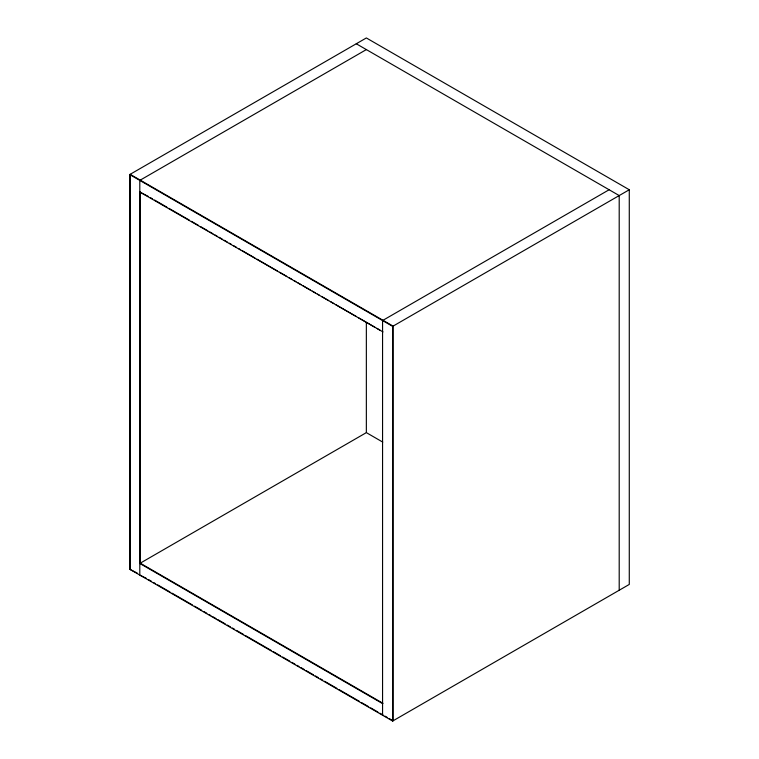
<?xml version="1.0" encoding="UTF-8"?>
<svg xmlns="http://www.w3.org/2000/svg" width="759" height="759" viewBox="0 0 759 759"><rect width="100%" height="100%" fill="white"/><g stroke="black" fill="none" stroke-linecap="round" stroke-linejoin="round"><path stroke-width="1.14" d="M129.723 174.57L366.35 37.95L629.277 189.75L629.277 584.43L392.65 721.05L129.723 569.25L129.723 174.57L392.65 326.37L629.277 189.75M366.35 49.591L139.798 180.386L139.798 575.066L146.383 578.367M609.126 189.75L382.564 320.545L382.564 715.234L383.01 714.978L379.936 713.204M383.01 331.93L139.798 192.027L148.432 196.505M129.723 569.25L137.218 573.073M356.275 43.766L619.202 195.566L619.202 590.246M150.481 197.691L152.531 198.867M154.58 200.053L166.866 207.15M168.915 208.336L189.408 220.157M191.458 221.343L198.621 225.48M200.67 226.666L207.843 230.802M209.892 231.988L212.966 233.763M215.015 234.948L217.065 236.125M219.114 237.311L222.188 239.085M224.237 240.271L227.311 242.045M229.351 243.222L231.4 244.407M233.449 245.593L236.523 247.368M238.573 248.544L240.622 249.73M242.671 250.916L254.967 258.013M257.016 259.189L277.5 271.02M279.549 272.206L286.722 276.342M288.771 277.528L291.836 279.303M293.885 280.479L295.934 281.665M297.983 282.851L301.057 284.625M303.107 285.801L310.279 289.947M312.328 291.124L315.402 292.898M317.452 294.084L319.501 295.27M321.541 296.446L328.713 300.592M330.763 301.769L333.837 303.543M335.886 304.729L356.369 316.56M358.419 317.736L365.591 321.882M367.641 323.059L374.813 327.205M376.862 328.381L379.936 330.156M382.745 442.099L366.35 432.63L139.798 563.434L382.564 703.593L383.01 703.337L140.235 563.178M148.432 579.544L151.506 581.318M153.555 582.504L155.604 583.69M157.654 584.866L169.94 591.963M171.989 593.149L192.482 604.98M194.532 606.166L201.695 610.302M203.744 611.488L206.818 613.263M208.867 614.439L210.917 615.625M212.966 616.811L216.04 618.585M218.089 619.761L225.262 623.907M227.311 625.084L230.375 626.858M232.425 628.044L234.474 629.23M236.523 630.406L243.696 634.552M245.745 635.729L271.352 650.52M273.401 651.696L280.574 655.842M282.623 657.019L289.796 661.165M291.836 662.341L294.909 664.116M296.959 665.301L299.008 666.487M301.057 667.664L304.131 669.438M306.181 670.624L313.353 674.76M315.402 675.946L318.476 677.721M320.526 678.907L322.566 680.083M324.615 681.269L336.911 688.366M338.96 689.551L359.443 701.373M361.493 702.559L368.665 706.695M370.715 707.881L377.887 712.018M385.022 716.145L387.033 717.302M389.054 718.469L392.08 720.215M393.086 720.794L393.086 326.114L130.159 174.314L130.159 568.994M392.65 326.37L392.65 721.05M366.35 322.196L366.35 432.421M140.235 191.989L140.235 562.969"/></g></svg>
